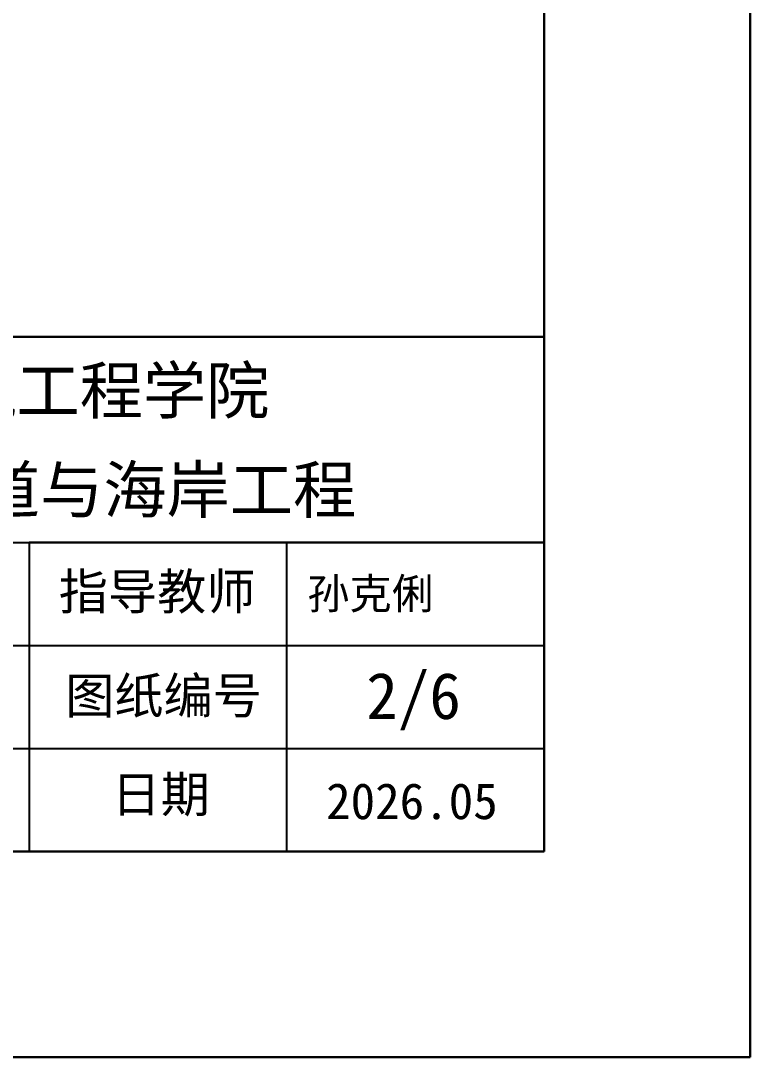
# Model space of a CAD drawing. Header units: millimetres. Extents: x 0 to 85187, y 0 to 59400.
# Drawn here: x 76917 to 84000, y 0 to 10070 of the extents above; entities that cross this region are included whole.
import ezdxf

# ---------------------------------------------------------------- set-up
doc = ezdxf.new("R2010")
doc.units = ezdxf.units.MM
doc.layers.add('外框线', color=7, linetype='Continuous', lineweight=30)
doc.layers.add('标准', color=7, linetype='Continuous')
doc.styles.add('Annotative', font='arial.ttf')

msp = doc.modelspace()

# ---------------------------------------------------------------- linework, layer by layer
at = {"layer": '外框线'}
for p, q in [((84000, 0), (84000, 59400)), ((82000, 57400), (82000, 2000)), ((67000, 7000), (82000, 7000)), ((2000, 2000), (82000, 2000)), ((82000, 2000), (67000, 2000)), ((0, 0), (84000, 0)), ((0, 0), (84000, 0))]:
    msp.add_line(p, q, dxfattribs=at)
at = {"layer": '标准'}
for p, q in [((67000, 5000), (82000, 5000)), ((82000, 5000), (77000, 5000)), ((77000, 5000), (77000, 2000)), ((79500, 2000), (79500, 5000)), ((67000, 4000), (82000, 4000)), ((67000, 3000), (82000, 3000)), ((77000, 2000), (79500, 2000))]:
    msp.add_line(p, q, dxfattribs=at)

# ---------------------------------------------------------------- texts
at = {"layer": '标准', "attachment_point": 1, "style": 'Annotative'}
for s, width, insert, char_height in [('{\\fFangSong|b1|i0|c134|p49;建筑工程学院}', 4583.323, (75648.6, 6702.7), 450), ('{\\fFangSong|b1|i0|c134|p49;港口航道与海岸工程}', 6487.455, (74650.1, 5738.1), 450), ('{\\fFangSong|b1|i0|c134|p49;指导教师}', 4583.323, (77286.3, 4699.7), 350), ('{\\fFangSong|b1|i0|c134|p49;孙克俐}', 4583.323, (79699.9, 4654.3), 300), ('{\\fFangSong|b1|i0|c134|p49;图纸编号}', 4583.323, (77348.9, 3688.4), 350), ('{\\fFangSong|b1|i0|c134|p49;2/6}', 4583.323, (80272.3, 3736.4), 450), ('{\\fFangSong|b1|i0|c134|p49;日期}', 4583.323, (77799.1, 2729.5), 350), ('{\\fFangSong|b1|i0|c134|p49;2026.05}', 4583.323, (79881.9, 2663.4), 350)]:
    msp.add_mtext_dynamic_manual_height_columns(s, width=width, gutter_width=2250, heights=[0], dxfattribs=dict(at, insert=insert, char_height=char_height))

doc.saveas('drawing.dxf')
